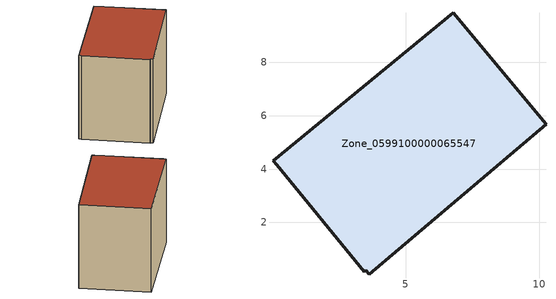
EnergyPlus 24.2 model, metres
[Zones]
Zone_0599100000065547
 floor ground (C_G): 0.02,4.32 6.78,9.87 10.26,5.68 3.63,0.05 3.5,0.2 3.44,0.15 0.16,4.16 z0
 wall outside (C_F): 6.78,9.87 0.02,4.32 0.16,4.16 3.44,0.15 3.5,0.2 3.63,0.05 10.26,5.68 6.78,9.87 z0:6.88
 roof outside (C_R): 3.44,0.15 3.5,0.2 3.63,0.05 10.26,5.68 6.78,9.87 0.02,4.32 0.16,4.16 z6.88
[BUILDING]
Pand.0599100000065547: North Axis=0; Terrain=City; Loads Convergence Tolerance Value=0.04; Temperature Convergence Tolerance Value=0.4; Solar Distribution=FullExterior; Maximum Number of Warmup Days=25; Minimum Number of Warmup Days=1
[Site:Location]
Rotterdam.The.Hague.AP_ZH_NLD Design_Conditions: Latitude=51.96; Longitude=4.45; Time Zone=1; Elevation=-4.5
[SITE:GROUNDTEMPERATURE:BUILDINGSURFACE]
18, 18, 18, 18, 18, 18, 18, 18, 18, 18, 18, 18
[MATERIAL] Thermal Absorptance=0.9; Solar Absorptance=0.7; Visible Absorptance=0.7
Name | Roughness | Thickness | Conductivity | Density | Specific Heat
G.TI.1946 | MediumSmooth | 0.15 | 1 | 540 | 1210
F.TI.1946 | Rough | 0.3 | 0.857143 | 1920 | 840
R.TI.1946 | MediumRough | 0.2 | 0.1 | 1500 | 1000
[CONSTRUCTION]
C_G: G.TI.1946
C_F: F.TI.1946
C_R: R.TI.1946
[ZONE]
Zone_0599100000065547: Type=1; Multiplier=1; Ceiling Height=Autocalculate; Volume=Autocalculate; Floor Area=autocalculate; Part of Total Floor Area=Yes
[ZONEINFILTRATION:DESIGNFLOWRATE]
Infil_Zone_0599100000065547: Zone or ZoneList or Space or SpaceList=Zone_0599100000065547; Schedule=AlwaysOn; Design Flow Rate Calculation Method=Flow/Area; Flow Rate per Floor Area=0.003; Constant Term Coefficient=1; Temperature Term Coefficient=0; Velocity Term Coefficient=0; Velocity Squared Term Coefficient=0
[HVACTEMPLATE:ZONE:IDEALLOADSAIRSYSTEM]
Zone_0599100000065547: Maximum Heating Supply Air Temperature=50; Minimum Cooling Supply Air Temperature=13; Maximum Heating Supply Air Humidity Ratio=0.0156; Minimum Cooling Supply Air Humidity Ratio=0.0077; Heating Limit=NoLimit; Cooling Limit=NoLimit; Dehumidification Control Type=ConstantSensibleHeatRatio; Cooling Sensible Heat Ratio=0.7; Dehumidification Setpoint=60; Humidification Control Type=None; Humidification Setpoint=30; Outdoor Air Method=None; Outdoor Air Flow Rate per Person=0.00944; Outdoor Air Flow Rate per Zone Floor Area=0; Outdoor Air Flow Rate per Zone=0; Demand Controlled Ventilation Type=None; Outdoor Air Economizer Type=NoEconomizer; Heat Recovery Type=None; Sensible Heat Recovery Effectiveness=0.7; Latent Heat Recovery Effectiveness=0.65
[ZONECONTROL:THERMOSTAT]
ThermostatControl_Zone_0599100000065547: Zone or ZoneList=Zone_0599100000065547; Control Type Schedule=DualSetpointControlType; Control 1=Thermostat_Zone_0599100000065547; Temperature Difference Between Cutout And Setpoint=0
[THERMOSTATSETPOINT:DUALSETPOINT]
Thermostat_Zone_0599100000065547: Heating Setpoint Temperature Schedule=HeatingSetpoint_Zone_0599100000065547; Cooling Setpoint Temperature Schedule=CoolingSetpoint_Zone_0599100000065547
[SCHEDULE:COMPACT]
HeatingSetpoint_Zone_0599100000065547: Through: 12/31, For: AllDays, Until: 24:00, 21
CoolingSetpoint_Zone_0599100000065547: Through: 12/31, For: AllDays, Until: 24:00, 24
DualSetpointControlType: Through: 12/31, For: AllDays, Until: 24:00, 4
AlwaysOn: Through: 12/31, For: AllDays, Until: 24:00, 1
